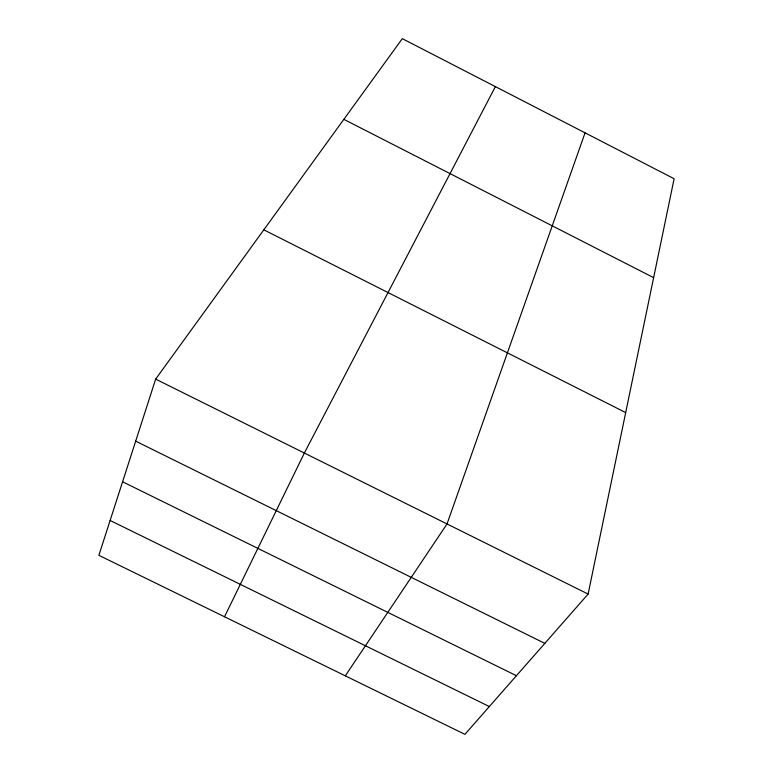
<?xml version="1.0" encoding="UTF-8"?>
<svg xmlns="http://www.w3.org/2000/svg" width="773" height="773" viewBox="0 0 773 773"><rect width="100%" height="100%" fill="white"/><g stroke="black" fill="none" stroke-linecap="round" stroke-linejoin="round"><path stroke-width="1.16" d="M588.108 594.079L674.114 178.737L402.308 38.65L155.663 379.118L98.886 555.323L464.931 734.35L588.108 594.079L155.663 379.118M585.064 132.84L447.026 523.949L345.299 675.834M224.528 616.767L304.359 453.026L495.387 86.615M110.114 520.471L489.338 706.551M122.588 481.772L516.422 675.708M135.681 441.151L544.82 643.368M263.825 229.823L625.686 412.589M343.85 119.342L653.629 277.652"/></g></svg>
